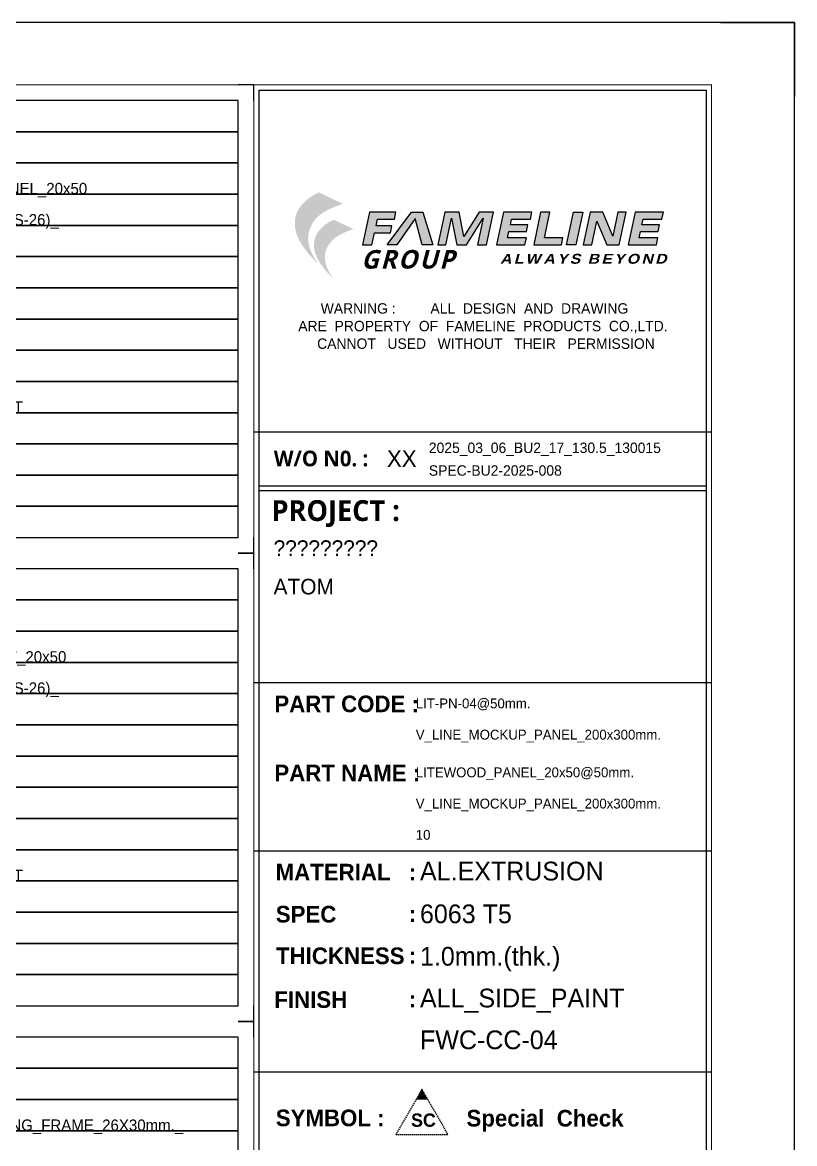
# Model space of a CAD drawing. Header units: millimetres. Extents: x -244126 to 368105, y -173968 to 259060.
# Drawn here: x 160349 to 160721, y 256820 to 257358 of the extents above; entities that cross this region are included whole.
import ezdxf
from ezdxf.enums import TextEntityAlignment as Align

# ---------------------------------------------------------------- set-up
doc = ezdxf.new("R2010")
doc.units = ezdxf.units.MM
doc.header["$MEASUREMENT"] = 0
for name, pattern in [('005_GG_TA_LINE', [13.75, 5, -1.25, 1.25, -1.25, 5]), ('BORDER2', [22.225, 6.35, -3.175, 6.35, -3.175, 0, -3.175]), ('HIDDEN', [9.525, 6.35, -3.175])]:
    doc.linetypes.add(name, pattern=pattern)
for name, color, linetype in [('000 - H A T C H', 8, 'Continuous'), ('000 - L I N E 0.1', 1, 'Continuous'), ('000 - SYMBOL CON', 1, 'Continuous'), ('000 - T E X T', 4, 'Continuous'), ('000 - TITLEBLOCK', 4, 'Continuous'), ('A04_TUBE SERIES', 7, 'Continuous'), ('T E X T', 4, 'Continuous')]:
    doc.layers.add(name, color=color, linetype=linetype)
doc.styles.add('Cetury Gothic', font='GOTHIC.TTF')
doc.styles.add('MtXpl_BrowalliaUPC', font='BrowalliaUPC.ttf')
doc.styles.add('MtXpl_Century_Gothic', font='GOTHICB.TTF')
doc.styles.add('MtXpl_Malgun_Gothic', font='malgunbd.ttf')
doc.styles.add('TA', font='Cordia New.ttf', dxfattribs={"height": 4.5})

# ---------------------------------------------------------------- blocks, each defined once
blk = doc.blocks.new('A$Cfd196da9')
at = {"color": 0, "linetype": 'ByBlock', "const_width": 0.1}
blk.add_lwpolyline([(-143.5, -98), (96.5, -98), (96.5, 99), (-143.5, 99)], close=True, dxfattribs=at)
blk = doc.blocks.new('NEW LOGO FAMELINE')
h = blk.add_hatch(color=3)
h.dxf.hatch_style = 1
h.set_gradient(color1=(51, 51, 51), color2=(132, 132, 132), tint=1, name='INVHEMISPHERICAL')
edge = h.paths.add_edge_path()
edge.add_spline(control_points=[(167, -151.32), (166.23, -150.23), (164.65, -147.99), (161.93, -143.23), (159.34, -137.42), (158.42, -130.56), (159.39, -124.36), (161.91, -118.57), (166.75, -112.32), (175.33, -106.8), (182.66, -104.18), (186.72, -102.73)], knot_values=[0, 0, 0, 0, 3.999368, 8.221458, 16.423435, 22.935826, 28.683381, 35.030362, 41.70231, 52.106571, 65.045306, 65.045306, 65.045306, 65.045306], degree=3, periodic=0)
edge.add_line((186.72, -102.73), (167.49, -93.5))
edge.add_spline(control_points=[(167.49, -93.5), (165.34, -94.54), (160.7, -96.79), (154.84, -101.74), (150.27, -107.65), (147.97, -114.31), (147.79, -121.14), (149.64, -128.81), (153.35, -135.6), (157.92, -141.56), (162.08, -146.68), (165.31, -149.72), (167, -151.32)], knot_values=[0, 0, 0, 0, 7.114643, 15.455222, 22.761373, 29.246418, 36.248595, 42.954952, 52.716962, 59.173886, 65.493194, 72.469008, 72.469008, 72.469008, 72.469008], degree=3, periodic=0)
edge = h.paths.add_edge_path(flags=16)
edge.add_spline(control_points=[(174.43, -106.27), (174.09, -106.16), (172.5, -105.62), (168.59, -105.4), (162.71, -105.75), (156.24, -106.88), (152.58, -109.1), (150.99, -110.06)], knot_values=[0, 0, 0, 0, 1.056476, 5.025479, 11.599149, 18.811417, 24.352285, 24.352285, 24.352285, 24.352285], degree=3, periodic=0)
edge.add_spline(control_points=[(150.99, -110.06), (151.1, -109.8), (151.22, -109.55), (151.83, -108.27), (152.41, -107.3), (153.93, -105.14), (154.9, -103.99), (157.14, -101.65), (158.41, -100.51), (160.44, -98.96), (161.13, -98.47), (162.55, -97.56), (163.29, -97.13), (164.91, -96.25), (165.8, -95.8), (166.96, -95.23), (167.22, -95.1), (167.49, -94.97)], knot_values=[0.636744, 0.636744, 0.636744, 0.636744, 1.528083, 1.528083, 5.150301, 5.150301, 9.845601, 9.845601, 15.15015, 15.15015, 17.802424, 17.802424, 20.454698, 20.454698, 23.491903, 23.491903, 24.373762, 24.373762, 24.373762, 24.373762], degree=3, periodic=0)
edge.add_line((167.49, -94.97), (183.3, -102.55))
edge.add_spline(control_points=[(183.3, -102.55), (182.41, -102.88), (181.53, -103.21), (178.55, -104.36), (176.47, -105.24), (174.43, -106.27)], knot_values=[3.151221, 3.151221, 3.151221, 3.151221, 5.963358, 5.963358, 12.618488, 12.618488, 12.618488, 12.618488], degree=3, periodic=0)
h = blk.add_hatch(color=253)
h.dxf.hatch_style = 1
edge = h.paths.add_edge_path()
edge.add_spline(control_points=[(167.49, -94.97), (167.22, -95.1), (166.96, -95.23), (165.8, -95.8), (164.91, -96.25), (163.29, -97.13), (162.55, -97.56), (161.13, -98.47), (160.44, -98.96), (158.41, -100.51), (157.14, -101.65), (154.9, -103.99), (153.93, -105.14), (152.41, -107.3), (151.83, -108.27), (151.22, -109.55), (151.1, -109.8), (150.99, -110.06)], knot_values=[0.636744, 0.636744, 0.636744, 0.636744, 1.518603, 1.518603, 4.555808, 4.555808, 7.208082, 7.208082, 9.860357, 9.860357, 15.164905, 15.164905, 19.860205, 19.860205, 23.482423, 23.482423, 24.373762, 24.373762, 24.373762, 24.373762], degree=3, periodic=0)
edge.add_spline(control_points=[(150.99, -110.06), (152.58, -109.1), (156.24, -106.88), (162.71, -105.75), (168.59, -105.4), (172.5, -105.62), (174.09, -106.16), (174.43, -106.27)], knot_values=[0, 0, 0, 0, 5.540868, 12.753135, 19.326806, 23.295809, 24.352285, 24.352285, 24.352285, 24.352285], degree=3, periodic=0)
edge.add_spline(control_points=[(174.43, -106.27), (176.47, -105.24), (178.55, -104.36), (181.53, -103.21), (182.41, -102.88), (183.3, -102.55)], knot_values=[3.151221, 3.151221, 3.151221, 3.151221, 9.806351, 9.806351, 12.618488, 12.618488, 12.618488, 12.618488], degree=3, periodic=0)
edge.add_line((183.3, -102.55), (167.49, -94.97))
edge = h.paths.add_edge_path()
edge.add_spline(control_points=[(179.5, -116.76), (179.28, -116.87), (179.07, -116.97), (178.11, -117.44), (177.38, -117.81), (176.05, -118.54), (175.44, -118.89), (174.27, -119.64), (173.7, -120.04), (172.04, -121.31), (170.99, -122.26), (169.15, -124.18), (168.35, -125.13), (167.1, -126.9), (166.62, -127.7), (166.12, -128.75), (166.02, -128.96), (165.93, -129.17)], knot_values=[0.636744, 0.636744, 0.636744, 0.636744, 1.518603, 1.518603, 4.555808, 4.555808, 7.208082, 7.208082, 9.860357, 9.860357, 15.164905, 15.164905, 19.860205, 19.860205, 23.482423, 23.482423, 24.373762, 24.373762, 24.373762, 24.373762], degree=3, periodic=0)
edge.add_spline(control_points=[(165.93, -129.17), (166.29, -128.95), (166.65, -128.74), (167.01, -128.52)], knot_values=[0, 0, 0, 0, 1.522018, 1.522018, 1.522018, 1.522018], degree=3, periodic=0)
edge.add_spline(control_points=[(167.01, -128.52), (167.73, -128.1), (168.46, -127.69), (169.22, -127.34)], knot_values=[1.522018, 1.522018, 1.522018, 1.522018, 4.566053, 4.566053, 4.566053, 4.566053], degree=3, periodic=0)
edge.add_spline(control_points=[(169.22, -127.34), (169.46, -127.23), (170.22, -126.9), (171.01, -126.64), (171.56, -126.48)], knot_values=[4.566053, 4.566053, 4.566053, 4.566053, 5.540868, 7.610089, 7.610089, 7.610089, 7.610089], degree=3, periodic=0)
edge.add_spline(control_points=[(171.56, -126.48), (172.36, -126.26), (173.18, -126.09), (174.01, -125.96)], knot_values=[7.610089, 7.610089, 7.610089, 7.610089, 10.654125, 10.654125, 10.654125, 10.654125], degree=3, periodic=0)
edge.add_spline(control_points=[(174.01, -125.96), (174.59, -125.86), (175.84, -125.7), (177.08, -125.58), (177.76, -125.53)], knot_values=[10.654125, 10.654125, 10.654125, 10.654125, 12.753135, 15.220178, 15.220178, 15.220178, 15.220178], degree=3, periodic=0)
edge.add_spline(control_points=[(177.76, -125.53), (178.88, -125.45), (180.13, -125.41), (181.39, -125.43), (181.51, -125.44)], knot_values=[15.220178, 15.220178, 15.220178, 15.220178, 19.326806, 19.786231, 19.786231, 19.786231, 19.786231], degree=3, periodic=0)
edge.add_spline(control_points=[(181.51, -125.44), (182.14, -125.45), (182.77, -125.49), (183.39, -125.59)], knot_values=[19.786231, 19.786231, 19.786231, 19.786231, 22.069258, 22.069258, 22.069258, 22.069258], degree=3, periodic=0)
edge.add_spline(control_points=[(183.39, -125.59), (183.72, -125.64), (184.13, -125.72), (184.53, -125.84), (184.61, -125.86)], knot_values=[22.069258, 22.069258, 22.069258, 22.069258, 23.295809, 23.591276, 23.591276, 23.591276, 23.591276], degree=3, periodic=0)
edge.add_spline(control_points=[(184.61, -125.86), (184.81, -125.92), (185.01, -125.99), (185.21, -126.05)], knot_values=[23.591276, 23.591276, 23.591276, 23.591276, 24.352285, 24.352285, 24.352285, 24.352285], degree=3, periodic=0)
edge.add_spline(control_points=[(185.21, -126.05), (186.88, -125.21), (188.6, -124.49), (191.05, -123.54), (191.77, -123.26), (192.5, -123)], knot_values=[3.151221, 3.151221, 3.151221, 3.151221, 9.806351, 9.806351, 12.618488, 12.618488, 12.618488, 12.618488], degree=3, periodic=0)
edge.add_line((192.5, -123), (179.5, -116.76))
h = blk.add_hatch(color=3)
h.dxf.hatch_style = 1
h.set_gradient(color1=(51, 51, 51), color2=(132, 132, 132), tint=1, name='INVHEMISPHERICAL')
edge = h.paths.add_edge_path()
edge.add_spline(control_points=[(179.1, -163.1), (178.46, -162.21), (177.16, -160.37), (174.93, -156.45), (172.8, -151.67), (172.04, -146.03), (172.84, -140.93), (174.91, -136.17), (178.89, -131.03), (185.94, -126.49), (191.97, -124.33), (195.32, -123.14)], knot_values=[0, 0, 0, 0, 3.28902, 6.761203, 13.506384, 18.862075, 23.588778, 28.808439, 34.295348, 42.851654, 53.492273, 53.492273, 53.492273, 53.492273], degree=3, periodic=0)
edge.add_line((195.32, -123.14), (179.5, -115.56))
edge.add_spline(control_points=[(179.5, -115.56), (177.74, -116.41), (173.91, -118.26), (169.09, -122.33), (165.34, -127.19), (163.45, -132.67), (163.3, -138.28), (164.82, -144.6), (167.87, -150.18), (171.63, -155.08), (175.05, -159.29), (177.71, -161.79), (179.1, -163.1)], knot_values=[0, 0, 0, 0, 5.850974, 12.71014, 18.718608, 24.051811, 29.810295, 35.325501, 43.35363, 48.663707, 53.86061, 59.597414, 59.597414, 59.597414, 59.597414], degree=3, periodic=0)
edge = h.paths.add_edge_path(flags=16)
edge.add_spline(control_points=[(171.56, -126.48), (171.01, -126.64), (170.22, -126.9), (169.46, -127.23), (169.22, -127.34)], knot_values=[4.566053, 4.566053, 4.566053, 4.566053, 6.635274, 7.610089, 7.610089, 7.610089, 7.610089], degree=3, periodic=0)
edge.add_spline(control_points=[(169.22, -127.34), (168.46, -127.69), (167.73, -128.1), (167.01, -128.52)], knot_values=[1.522018, 1.522018, 1.522018, 1.522018, 4.566053, 4.566053, 4.566053, 4.566053], degree=3, periodic=0)
edge.add_spline(control_points=[(167.01, -128.52), (166.65, -128.74), (166.29, -128.95), (165.93, -129.17)], knot_values=[0, 0, 0, 0, 1.522018, 1.522018, 1.522018, 1.522018], degree=3, periodic=0)
edge.add_spline(control_points=[(165.93, -129.17), (166.02, -128.96), (166.12, -128.75), (166.62, -127.7), (167.1, -126.9), (168.35, -125.13), (169.15, -124.18), (170.99, -122.26), (172.04, -121.31), (173.7, -120.04), (174.27, -119.64), (175.44, -118.89), (176.05, -118.54), (177.38, -117.81), (178.11, -117.44), (179.07, -116.97), (179.28, -116.87), (179.5, -116.76)], knot_values=[0.636744, 0.636744, 0.636744, 0.636744, 1.528083, 1.528083, 5.150301, 5.150301, 9.845601, 9.845601, 15.15015, 15.15015, 17.802424, 17.802424, 20.454698, 20.454698, 23.491903, 23.491903, 24.373762, 24.373762, 24.373762, 24.373762], degree=3, periodic=0)
edge.add_line((179.5, -116.76), (192.5, -123))
edge.add_spline(control_points=[(192.5, -123), (191.77, -123.26), (191.05, -123.54), (188.6, -124.49), (186.88, -125.21), (185.21, -126.05)], knot_values=[3.151221, 3.151221, 3.151221, 3.151221, 5.963358, 5.963358, 12.618488, 12.618488, 12.618488, 12.618488], degree=3, periodic=0)
edge.add_spline(control_points=[(185.21, -126.05), (185.01, -125.99), (184.81, -125.92), (184.61, -125.86)], knot_values=[23.591276, 23.591276, 23.591276, 23.591276, 24.352285, 24.352285, 24.352285, 24.352285], degree=3, periodic=0)
edge.add_spline(control_points=[(184.61, -125.86), (184.53, -125.84), (184.13, -125.72), (183.72, -125.64), (183.39, -125.59)], knot_values=[22.069258, 22.069258, 22.069258, 22.069258, 22.364725, 23.591276, 23.591276, 23.591276, 23.591276], degree=3, periodic=0)
edge.add_spline(control_points=[(183.39, -125.59), (182.77, -125.49), (182.14, -125.45), (181.51, -125.44)], knot_values=[19.786231, 19.786231, 19.786231, 19.786231, 22.069258, 22.069258, 22.069258, 22.069258], degree=3, periodic=0)
edge.add_spline(control_points=[(181.51, -125.44), (181.39, -125.43), (180.13, -125.41), (178.88, -125.45), (177.76, -125.53)], knot_values=[15.220178, 15.220178, 15.220178, 15.220178, 15.679604, 19.786231, 19.786231, 19.786231, 19.786231], degree=3, periodic=0)
edge.add_spline(control_points=[(177.76, -125.53), (177.08, -125.58), (175.84, -125.7), (174.59, -125.86), (174.01, -125.96)], knot_values=[10.654125, 10.654125, 10.654125, 10.654125, 13.121167, 15.220178, 15.220178, 15.220178, 15.220178], degree=3, periodic=0)
edge.add_spline(control_points=[(174.01, -125.96), (173.18, -126.09), (172.36, -126.26), (171.56, -126.48)], knot_values=[7.610089, 7.610089, 7.610089, 7.610089, 10.654125, 10.654125, 10.654125, 10.654125], degree=3, periodic=0)
blk = doc.blocks.new('*U1676')
h = blk.add_hatch(color=3)
h.dxf.hatch_style = 1
h.paths.add_polyline_path([(1277.21, 943.13), (1281.82, 943.13), (1283.06, 948.98), (1290.66, 948.98), (1291.35, 952.24), (1283.76, 952.24), (1284.46, 955.54), (1292.63, 955.54), (1293.34, 958.88), (1280.56, 958.88)])
h.paths.add_polyline_path([(1289.1, 943.13), (1293.75, 943.13), (1302.64, 955.86), (1305.95, 943.13), (1311.09, 943.13), (1306.25, 958.88), (1300.87, 958.88)])
h.paths.add_polyline_path([(1320.05, 956.01), (1322.65, 943.13), (1327.33, 943.13), (1335.35, 955.97), (1332.62, 943.13), (1336.83, 943.13), (1340.18, 958.88), (1333.36, 958.88), (1326.01, 947.12), (1323.77, 958.88), (1316.78, 958.88), (1313.43, 943.13), (1317.31, 943.13)])
h.paths.add_polyline_path([(1341.69, 943.13), (1355.32, 943.13), (1356.03, 946.46), (1347.02, 946.46), (1347.68, 949.57), (1356.16, 949.57), (1356.82, 952.67), (1348.34, 952.67), (1348.96, 955.54), (1357.96, 955.54), (1358.67, 958.88), (1345.04, 958.88)])
h.paths.add_polyline_path([(1359.56, 943.13), (1372.94, 943.13), (1373.65, 946.46), (1364.75, 946.46), (1367.39, 958.88), (1362.91, 958.88)])
h.paths.add_polyline_path([(1375.32, 943.13), (1379.79, 943.13), (1383.14, 958.88), (1378.67, 958.88)])
h.paths.add_polyline_path([(1383.43, 943.13), (1387.51, 943.13), (1389.93, 954.49), (1394.71, 943.13), (1400.73, 943.13), (1404.08, 958.88), (1400.07, 958.88), (1397.62, 947.35), (1392.76, 958.88), (1386.78, 958.88)])
h.paths.add_polyline_path([(1404.94, 943.13), (1418.57, 943.13), (1419.28, 946.46), (1410.27, 946.46), (1410.93, 949.57), (1419.41, 949.57), (1420.07, 952.67), (1411.59, 952.67), (1412.2, 955.54), (1421.21, 955.54), (1421.92, 958.88), (1408.29, 958.88)])
h = blk.add_hatch(color=150)
h.dxf.hatch_style = 1
h.paths.add_polyline_path([(1305.85, 537.41), (1302.96, 532.41), (1308.73, 532.41)])
at = {"color": 3, "linetype": 'Continuous'}
for p, q in [((1225, 853.24), (1445, 853.24)), ((1225, 732.86), (1445, 732.86)), ((1445, 651.81), (1225, 651.81)), ((1445, 651.81), (1225, 651.81)), ((1445, 545.58), (1225, 545.58))]:
    blk.add_line(p, q, dxfattribs=at)
at = {"color": 3}
for points in [[(1293.34, 958.88), (1280.56, 958.88), (1277.21, 943.13), (1281.82, 943.13), (1283.06, 948.98), (1290.66, 948.98), (1291.35, 952.24), (1283.76, 952.24), (1284.46, 955.54), (1292.63, 955.54), (1293.34, 958.88)], [(1289.1, 943.13), (1300.87, 958.88), (1306.25, 958.88), (1311.09, 943.13), (1305.95, 943.13), (1302.64, 955.86), (1293.75, 943.13), (1289.1, 943.13)], [(1313.43, 943.13), (1317.31, 943.13), (1320.05, 956.01), (1322.65, 943.13), (1327.33, 943.13), (1335.35, 955.97), (1332.62, 943.13), (1336.83, 943.13), (1340.18, 958.88), (1333.36, 958.88), (1326.01, 947.12), (1323.77, 958.88), (1316.78, 958.88), (1313.43, 943.13)], [(1367.39, 958.88), (1362.91, 958.88), (1359.56, 943.13), (1372.94, 943.13), (1373.65, 946.46), (1364.75, 946.46), (1367.39, 958.88)], [(1378.67, 958.88), (1383.14, 958.88), (1379.79, 943.13), (1375.32, 943.13), (1378.67, 958.88)], [(1383.43, 943.13), (1387.51, 943.13), (1389.93, 954.49), (1394.71, 943.13), (1400.73, 943.13), (1404.08, 958.88), (1400.07, 958.88), (1397.62, 947.35), (1392.76, 958.88), (1386.78, 958.88), (1383.43, 943.13)]]:
    blk.add_lwpolyline(points, dxfattribs=at)
for points in [[(1348.96, 955.54), (1357.96, 955.54), (1358.67, 958.88), (1345.04, 958.88), (1341.69, 943.13), (1355.32, 943.13), (1356.03, 946.46), (1347.02, 946.46), (1347.68, 949.57), (1356.16, 949.57), (1356.82, 952.67), (1348.34, 952.67)], [(1412.2, 955.54), (1421.21, 955.54), (1421.92, 958.88), (1408.29, 958.88), (1404.94, 943.13), (1418.57, 943.13), (1419.28, 946.46), (1410.27, 946.46), (1410.93, 949.57), (1419.41, 949.57), (1420.07, 952.67), (1411.59, 952.67)]]:
    blk.add_lwpolyline(points, close=True, dxfattribs=at)
at = {"color": 3, "linetype": 'Continuous'}
blk.add_lwpolyline([(1442.5, 827.4), (1442.5, 824.9), (1227.5, 824.9), (1227.5, 827.4)], close=True, dxfattribs=at)
at = {"color": 150, "linetype": 'HIDDEN', "ltscale": 0.1}
blk.add_lwpolyline([(1293.35, 515.76), (1318.35, 515.76), (1305.85, 537.41), (1293.35, 515.76)], dxfattribs=at)
for p in [(1353.25, 843.98), (1353.25, 834.72)]:
    blk.add_point(p)
at = {"layer": '000 - L I N E 0.1', "color": 21, "linetype": 'Continuous'}
blk.add_lwpolyline([(1449.4, 1050), (1485, 1050), (1485, 1014.4)], dxfattribs=at)
at = {"layer": '000 - T E X T', "color": 3, "const_width": 0.5}
blk.add_lwpolyline([(1445, 35), (1225, 35), (1225, 1020), (1445, 1020)], close=True, dxfattribs=at)
at = {"layer": '000 - T E X T', "color": 3}
blk.add_lwpolyline([(1442.5, 37.5), (1227.5, 37.5), (1227.5, 1017.5), (1442.5, 1017.5)], close=True, dxfattribs=at)
at = {"layer": '000 - TITLEBLOCK', "color": 250}
blk.add_lwpolyline([(0, 0), (1485, 0), (1485, 1050), (0, 1050)], close=True, dxfattribs=at)
at = {"color": 3, "xscale": 0.594778572591873, "yscale": 0.594778572591873, "zscale": 0.594778572591873}
blk.add_blockref('NEW LOGO FAMELINE', (1156.72, 1023.94), dxfattribs=at)
at = {"layer": '000 - T E X T', "color": 3, "xscale": 5, "yscale": 5, "zscale": 5}
blk.add_blockref('A$Cfd196da9', (742.5, 525), dxfattribs=at)
at = {"color": 2, "attachment_point": 1, "style": 'Cetury Gothic'}
for s, width, insert, char_height in [('{\\f@Meiryo UI|b1|i1|c0|p34;\\T1.1;GROUP}', 56.298, (1276.62, 940.64), 8.9217), ('{\\fArial Black|b0|i1|c0|p34;\\T1.2;ALWAYS BEYOND}', 91.2674, (1343.4, 938.81), 4.7582)]:
    blk.add_mtext_dynamic_manual_height_columns(s, width=width, gutter_width=14.87, heights=[0], dxfattribs=dict(at, insert=insert, char_height=char_height))
at = {"color": 4, "style": 'TA'}
blk.add_attdef('PAPER_SIZE', text='', height=6.25, dxfattribs=at).set_placement((1421.5, 24.94), align=Align.MIDDLE_RIGHT)
blk.add_attdef('SCALE_SIZE', text='', height=6.25, dxfattribs=at).set_placement((1433.78, 25.07), align=Align.MIDDLE_LEFT)
at = {"layer": '000 - T E X T', "color": 250, "style": 'TA'}
for tag, height, p in [('SUPERLINK', 5, (43.16, 1039.41)), ('NAMEFILE', 5, (43.16, 1029.41)), ('SC', 100, (8.41, 938.03))]:
    blk.add_attdef(tag, text='', height=height, dxfattribs=at).set_placement(p, align=Align.MIDDLE_LEFT)
at = {"layer": '000 - T E X T', "color": 4, "style": 'TA'}
for tag, height, p in [('NAME_JOB_1', 5, (1309.16, 845.63)), ('NAME_JOB_2', 5, (1309.16, 834.72)), ('NAME_PROJECT_1', 7.5, (1234.52, 797.42)), ('NAME_PROJECT_2', 7.5, (1234.52, 778.92)), ('NAME_PROJECT_3', 7.5, (1234.52, 760.42)), ('CODE_VALUE_1', 4.75, (1302.87, 722.8)), ('CODE_VALUE_2', 4.75, (1302.87, 707.8)), ('PART_NAME_VALUE_1', 4.75, (1302.87, 689.69)), ('PART_NAME_VALUE_2', 4.75, (1302.87, 674.69)), ('PART_NAME_VALUE_3', 4.75, (1302.87, 659.69)), ('MATTERIAL_VALUE_1', 9, (1304.89, 642.26)), ('SPEC_VALUE', 9, (1304.89, 621.71)), ('THICKNESS_VALUE', 9, (1304.89, 601.32)), ('COATING_VALUE_1', 9, (1304.89, 581.25)), ('COATING_VALUE_2', 9, (1304.89, 561.18)), ('NAME_TITLE_1', 6, (1236.27, 194.04)), ('NAME_TITLE_2', 6, (1236.27, 177.39)), ('NAME_TITLE_3', 6, (1236.27, 160.74)), ('DRAWING_NO1', 6, (1236.53, 82.29)), ('DRAWING_NO2', 6, (1236.53, 62.29))]:
    blk.add_attdef(tag, text='', height=height, dxfattribs=at).set_placement(p, align=Align.MIDDLE_LEFT)
for tag, p in [('NAME_DAFT', (1383.53, 340.54)), ('NAME_CHECKED', (1383.53, 306.49)), ('NAME_DESIGNER', (1383.53, 273.03)), ('NAME_DESIGN_MGR', (1383.53, 237.79))]:
    blk.add_attdef(tag, text='', height=9, dxfattribs=at).set_placement(p, align=Align.MIDDLE_CENTER)
for tag, p, height in [('REV', (1383.82, 125.62), 9.38), ('NAME_REMARK', (138.21, 43.26), 10)]:
    blk.add_attdef(tag, p, '', height=height, dxfattribs=at)
at = {"layer": '000 - T E X T', "color": 4, "style": 'Cetury Gothic'}
for tag, p in [('SHEET_NO.', (1403.95, 84.99)), ('TOTAL_SHEET_NO.', (1402.41, 44.1))]:
    blk.add_attdef(tag, text='', height=9, dxfattribs=at).set_placement(p, align=Align.CENTER)
at = {"layer": 'T E X T', "color": 4, "linetype": '005_GG_TA_LINE'}
for s, height, style, p in [(' WARNING :         ALL  DESIGN  AND  DRAWING', 5, 'Cetury Gothic', (1255.31, 910.08)), ('ARE  PROPERTY  OF  FAMELINE  PRODUCTS  CO.,LTD.', 5, 'Cetury Gothic', (1246.38, 901.62)), (' CANNOT   USED   WITHOUT   THEIR   PERMISSION', 5, 'Cetury Gothic', (1253.59, 893.16)), ('W/O N0. :', 7.5, 'MtXpl_Malgun_Gothic', (1234.63, 836.73)), ('XX', 8, 'Cetury Gothic', (1289.01, 836.42)), ('PROJECT :', 10, 'MtXpl_Malgun_Gothic', (1233.54, 810.46)), ('PART CODE :', 8, 'MtXpl_Century_Gothic', (1234.88, 718.59)), ('PART NAME :', 8, 'MtXpl_Century_Gothic', (1234.88, 685.37)), ('MATERIAL', 8, 'MtXpl_Century_Gothic', (1235.49, 637.74)), (':', 8, 'MtXpl_Century_Gothic', (1299.55, 637.74)), ('SPEC', 8, 'MtXpl_Century_Gothic', (1235.57, 617.54)), (':', 8, 'MtXpl_Century_Gothic', (1299.55, 617.74)), ('THICKNESS', 8, 'MtXpl_Century_Gothic', (1235.67, 597.54)), (':', 8, 'MtXpl_Century_Gothic', (1299.55, 597.74)), ('FINISH', 8, 'MtXpl_Century_Gothic', (1234.86, 576.53)), (':', 8, 'MtXpl_Century_Gothic', (1299.55, 576.73)), ('Special  Check', 8, 'MtXpl_Century_Gothic', (1327.25, 519.52)), ('SYMBOL :', 8, 'MtXpl_Century_Gothic', (1235.57, 519.67))]:
    blk.add_text(s, height=height, dxfattribs=dict(at, style=style)).set_placement(p)
at = {"layer": 'T E X T', "color": 150, "insert": (1300.61, 525.78), "char_height": 6.4, "attachment_point": 1, "style": 'Cetury Gothic'}
blk.add_mtext('{\\fCentury Gothic|b1|i0|c0|p34;SC}', dxfattribs=at)
blk = doc.blocks.new('A$C829836ee')
for p in [(0, 3), (0, -3)]:
    blk.add_point(p)
blk = doc.blocks.new('*U5053')
at = {"layer": '000 - H A T C H'}
h = blk.add_hatch(color=250, dxfattribs=at)
h.dxf.hatch_style = 1
edge = h.paths.add_edge_path()
edge.add_arc((15, -3.8), 2, 90, 270, ccw=False)
edge.add_line((15, -1.8), (15, -1.8))
edge.add_arc((15, -3.8), 2, -90, 90, ccw=False)
edge.add_line((15, -5.8), (15, -5.8))
at = {"layer": '000 - SYMBOL CON', "color": 2}
blk.add_lwpolyline([(15, -5.8, -1), (15, -1.8), (15, -1.8, -1), (15, -5.8)], format="xyb", close=True, dxfattribs=at)
at = {"layer": 'A04_TUBE SERIES', "color": 3}
blk.add_point((12.41, -3.8), dxfattribs=at)
at = {"layer": 'Defpoints', "color": 250}
for points in [[(0, 2.5), (-2.5, 2.5), (-2.5, 0)], [(79.17, 0), (79.17, 2.5), (76.67, 2.5)], [(-2.5, -70), (-2.5, -72.5), (0, -72.5)], [(76.67, -72.5), (79.17, -72.5), (79.17, -70)]]:
    blk.add_lwpolyline(points, dxfattribs=at)
for points in [[(0, -5), (20, -5), (20, 0), (0, 0)], [(20, 0), (22.5, 0), (22.5, -5), (20, -5)], [(22.5, -5), (76.67, -5), (76.67, 0), (22.5, 0)], [(20, -5), (22.5, -5), (22.5, -10), (20, -10)], [(22.5, -10), (76.67, -10), (76.67, -5), (22.5, -5)], [(0, -15), (20, -15), (20, -10), (0, -10)], [(20, -10), (22.5, -10), (22.5, -15), (20, -15)], [(22.5, -15), (76.67, -15), (76.67, -10), (22.5, -10)], [(22.5, -20), (76.67, -20), (76.67, -15), (22.5, -15)], [(22.5, -25), (76.67, -25), (76.67, -20), (22.5, -20)], [(0, -30), (20, -30), (20, -25), (0, -25)], [(20, -25), (22.5, -25), (22.5, -30), (20, -30)], [(22.5, -30), (76.67, -30), (76.67, -25), (22.5, -25)], [(0, -35), (20, -35), (20, -30), (0, -30)], [(20, -30), (22.5, -30), (22.5, -35), (20, -35)], [(22.5, -35), (76.67, -35), (76.67, -30), (22.5, -30)], [(0, -40), (20, -40), (20, -35), (0, -35)], [(20, -35), (22.5, -35), (22.5, -40), (20, -40)], [(22.5, -40), (76.67, -40), (76.67, -35), (22.5, -35)], [(0, -45), (20, -45), (20, -40), (0, -40)], [(20, -40), (22.5, -40), (22.5, -45), (20, -45)], [(22.5, -45), (76.67, -45), (76.67, -40), (22.5, -40)], [(0, -50), (20, -50), (20, -45), (0, -45)], [(20, -45), (22.5, -45), (22.5, -50), (20, -50)], [(22.5, -50), (76.67, -50), (76.67, -45), (22.5, -45)], [(22.5, -55), (76.67, -55), (76.67, -50), (22.5, -50)], [(0, -60), (20, -60), (20, -55), (0, -55)], [(20, -55), (22.5, -55), (22.5, -60), (20, -60)], [(22.5, -60), (76.67, -60), (76.67, -55), (22.5, -55)], [(0, -65), (20, -65), (20, -60), (0, -60)], [(20, -60), (22.5, -60), (22.5, -65), (20, -65)], [(22.5, -65), (76.67, -65), (76.67, -60), (22.5, -60)], [(0, -70), (20, -70), (20, -65), (0, -65)], [(20, -65), (22.5, -65), (22.5, -70), (20, -70)], [(22.5, -70), (76.67, -70), (76.67, -65), (22.5, -65)]]:
    blk.add_lwpolyline(points, close=True, dxfattribs=at)
at = {"xscale": 0.7454636594928784, "yscale": 0.7454636594928784, "zscale": 0.7454636594928784}
blk.add_blockref('A$C829836ee', (14.71, -3.8), dxfattribs=at)
at = {"layer": '000 - T E X T', "linetype": 'BORDER2', "style": 'TA'}
for s, p in [('CODE', (0, -5)), ('PART NAME', (0, -15)), (':', (20, -15)), ('MATTERIAL', (0, -30)), (':', (20, -30)), ('SPEC', (0, -35)), (':', (20, -35)), ('BLANK SIZE', (0, -40)), (':', (20, -40)), ('THICKNESS', (0, -45)), (':', (20, -45)), ('COATING', (0, -50)), (':', (20, -50)), ('LENGTH', (0, -60)), (':', (20, -60)), (':', (20, -65)), ('TOTAL', (0, -70)), (':', (20, -70))]:
    blk.add_text(s, height=1.8, dxfattribs=at).set_placement(p)
at = {"layer": '000 - T E X T', "style": 'TA', "flags": 1}
blk.add_attdef('BLK_NAME', (1.99, 0.93), '', height=1.8, dxfattribs=at)
at = {"layer": '000 - T E X T', "style": 'MtXpl_BrowalliaUPC'}
blk.add_attdef('NO.CODE', text='', height=1.49, dxfattribs=at).set_placement((14.98, -3.76), align=Align.MIDDLE_CENTER)
at = {"layer": '000 - T E X T', "style": 'TA'}
for tag, p in [('CODE_VALUE_1', (22.5, -5)), ('CODE_VALUE_2', (22.5, -10)), ('PART_NAME_VALUE_1', (22.5, -15)), ('PART_NAME_VALUE_2', (22.5, -20)), ('PART_NAME_VALUE_3', (22.5, -25)), ('MATTERIAL_VALUE_1', (22.5, -30)), ('SPEC_VALUE', (22.5, -35)), ('BLANK_SIZE_VALUE', (22.5, -40)), ('THICKNESS_VALUE', (22.5, -45)), ('COATING_VALUE_1', (22.5, -50)), ('COATING_VALUE_2', (22.5, -55)), ('LENGTH_VALUE_1', (22.5, -60)), ('LENGTH_VALUE_2', (22.5, -65)), ('TOTAL_VALUE', (22.5, -70))]:
    blk.add_attdef(tag, p, '', height=1.8, dxfattribs=at)
blk = doc.blocks.new('*U5054')
at = {"layer": '000 - H A T C H'}
h = blk.add_hatch(color=250, dxfattribs=at)
h.dxf.hatch_style = 1
edge = h.paths.add_edge_path()
edge.add_arc((15, -3.8), 2, 90, 270, ccw=False)
edge.add_line((15, -1.8), (15, -1.8))
edge.add_arc((15, -3.8), 2, -90, 90, ccw=False)
edge.add_line((15, -5.8), (15, -5.8))
at = {"layer": '000 - SYMBOL CON', "color": 2}
blk.add_lwpolyline([(15, -5.8, -1), (15, -1.8), (15, -1.8, -1), (15, -5.8)], format="xyb", close=True, dxfattribs=at)
at = {"layer": 'A04_TUBE SERIES', "color": 3}
blk.add_point((12.41, -3.8), dxfattribs=at)
at = {"layer": 'Defpoints', "color": 250}
for points in [[(0, 2.5), (-2.5, 2.5), (-2.5, 0)], [(79.17, 0), (79.17, 2.5), (76.67, 2.5)], [(-2.5, -70), (-2.5, -72.5), (0, -72.5)], [(76.67, -72.5), (79.17, -72.5), (79.17, -70)]]:
    blk.add_lwpolyline(points, dxfattribs=at)
for points in [[(0, -5), (20, -5), (20, 0), (0, 0)], [(20, 0), (22.5, 0), (22.5, -5), (20, -5)], [(22.5, -5), (76.67, -5), (76.67, 0), (22.5, 0)], [(20, -5), (22.5, -5), (22.5, -10), (20, -10)], [(22.5, -10), (76.67, -10), (76.67, -5), (22.5, -5)], [(0, -15), (20, -15), (20, -10), (0, -10)], [(20, -10), (22.5, -10), (22.5, -15), (20, -15)], [(22.5, -15), (76.67, -15), (76.67, -10), (22.5, -10)], [(22.5, -20), (76.67, -20), (76.67, -15), (22.5, -15)], [(22.5, -25), (76.67, -25), (76.67, -20), (22.5, -20)], [(0, -30), (20, -30), (20, -25), (0, -25)], [(20, -25), (22.5, -25), (22.5, -30), (20, -30)], [(22.5, -30), (76.67, -30), (76.67, -25), (22.5, -25)], [(0, -35), (20, -35), (20, -30), (0, -30)], [(20, -30), (22.5, -30), (22.5, -35), (20, -35)], [(22.5, -35), (76.67, -35), (76.67, -30), (22.5, -30)], [(0, -40), (20, -40), (20, -35), (0, -35)], [(20, -35), (22.5, -35), (22.5, -40), (20, -40)], [(22.5, -40), (76.67, -40), (76.67, -35), (22.5, -35)], [(0, -45), (20, -45), (20, -40), (0, -40)], [(20, -40), (22.5, -40), (22.5, -45), (20, -45)], [(22.5, -45), (76.67, -45), (76.67, -40), (22.5, -40)], [(0, -50), (20, -50), (20, -45), (0, -45)], [(20, -45), (22.5, -45), (22.5, -50), (20, -50)], [(22.5, -50), (76.67, -50), (76.67, -45), (22.5, -45)], [(22.5, -55), (76.67, -55), (76.67, -50), (22.5, -50)], [(0, -60), (20, -60), (20, -55), (0, -55)], [(20, -55), (22.5, -55), (22.5, -60), (20, -60)], [(22.5, -60), (76.67, -60), (76.67, -55), (22.5, -55)], [(0, -65), (20, -65), (20, -60), (0, -60)], [(20, -60), (22.5, -60), (22.5, -65), (20, -65)], [(22.5, -65), (76.67, -65), (76.67, -60), (22.5, -60)], [(0, -70), (20, -70), (20, -65), (0, -65)], [(20, -65), (22.5, -65), (22.5, -70), (20, -70)], [(22.5, -70), (76.67, -70), (76.67, -65), (22.5, -65)]]:
    blk.add_lwpolyline(points, close=True, dxfattribs=at)
at = {"xscale": 0.7454636594928784, "yscale": 0.7454636594928784, "zscale": 0.7454636594928784}
blk.add_blockref('A$C829836ee', (14.71, -3.8), dxfattribs=at)
at = {"layer": '000 - T E X T', "linetype": 'BORDER2', "style": 'TA'}
for s, p in [('CODE', (0, -5)), ('PART NAME', (0, -15)), (':', (20, -15)), ('MATTERIAL', (0, -30)), (':', (20, -30)), ('SPEC', (0, -35)), (':', (20, -35)), ('BLANK SIZE', (0, -40)), (':', (20, -40)), ('THICKNESS', (0, -45)), (':', (20, -45)), ('COATING', (0, -50)), (':', (20, -50)), ('LENGTH', (0, -60)), (':', (20, -60)), (':', (20, -65)), ('TOTAL', (0, -70)), (':', (20, -70))]:
    blk.add_text(s, height=1.8, dxfattribs=at).set_placement(p)
at = {"layer": '000 - T E X T', "style": 'TA', "flags": 1}
blk.add_attdef('BLK_NAME', (1.99, 0.93), '', height=1.8, dxfattribs=at)
at = {"layer": '000 - T E X T', "style": 'MtXpl_BrowalliaUPC'}
blk.add_attdef('NO.CODE', text='', height=1.49, dxfattribs=at).set_placement((14.98, -3.76), align=Align.MIDDLE_CENTER)
at = {"layer": '000 - T E X T', "style": 'TA'}
for tag, p in [('CODE_VALUE_1', (22.5, -5)), ('CODE_VALUE_2', (22.5, -10)), ('PART_NAME_VALUE_1', (22.5, -15)), ('PART_NAME_VALUE_2', (22.5, -20)), ('PART_NAME_VALUE_3', (22.5, -25)), ('MATTERIAL_VALUE_1', (22.5, -30)), ('SPEC_VALUE', (22.5, -35)), ('BLANK_SIZE_VALUE', (22.5, -40)), ('THICKNESS_VALUE', (22.5, -45)), ('COATING_VALUE_1', (22.5, -50)), ('COATING_VALUE_2', (22.5, -55)), ('LENGTH_VALUE_1', (22.5, -60)), ('LENGTH_VALUE_2', (22.5, -65)), ('TOTAL_VALUE', (22.5, -70))]:
    blk.add_attdef(tag, p, '', height=1.8, dxfattribs=at)
blk = doc.blocks.new('*U5063')
at = {"layer": '000 - H A T C H'}
h = blk.add_hatch(color=250, dxfattribs=at)
h.dxf.hatch_style = 1
edge = h.paths.add_edge_path()
edge.add_arc((15, -3.8), 2, 90, 270, ccw=False)
edge.add_line((15, -1.8), (15, -1.8))
edge.add_arc((15, -3.8), 2, -90, 90, ccw=False)
edge.add_line((15, -5.8), (15, -5.8))
at = {"layer": '000 - SYMBOL CON', "color": 2}
blk.add_lwpolyline([(15, -5.8, -1), (15, -1.8), (15, -1.8, -1), (15, -5.8)], format="xyb", close=True, dxfattribs=at)
at = {"layer": 'A04_TUBE SERIES', "color": 3}
blk.add_point((12.41, -3.8), dxfattribs=at)
at = {"layer": 'Defpoints', "color": 250}
for points in [[(0, 2.5), (-2.5, 2.5), (-2.5, 0)], [(79.17, 0), (79.17, 2.5), (76.67, 2.5)], [(-2.5, -70), (-2.5, -72.5), (0, -72.5)], [(76.67, -72.5), (79.17, -72.5), (79.17, -70)]]:
    blk.add_lwpolyline(points, dxfattribs=at)
for points in [[(0, -5), (20, -5), (20, 0), (0, 0)], [(20, 0), (22.5, 0), (22.5, -5), (20, -5)], [(22.5, -5), (76.67, -5), (76.67, 0), (22.5, 0)], [(20, -5), (22.5, -5), (22.5, -10), (20, -10)], [(22.5, -10), (76.67, -10), (76.67, -5), (22.5, -5)], [(0, -15), (20, -15), (20, -10), (0, -10)], [(20, -10), (22.5, -10), (22.5, -15), (20, -15)], [(22.5, -15), (76.67, -15), (76.67, -10), (22.5, -10)], [(22.5, -20), (76.67, -20), (76.67, -15), (22.5, -15)], [(22.5, -25), (76.67, -25), (76.67, -20), (22.5, -20)], [(0, -30), (20, -30), (20, -25), (0, -25)], [(20, -25), (22.5, -25), (22.5, -30), (20, -30)], [(22.5, -30), (76.67, -30), (76.67, -25), (22.5, -25)], [(0, -35), (20, -35), (20, -30), (0, -30)], [(20, -30), (22.5, -30), (22.5, -35), (20, -35)], [(22.5, -35), (76.67, -35), (76.67, -30), (22.5, -30)], [(0, -40), (20, -40), (20, -35), (0, -35)], [(20, -35), (22.5, -35), (22.5, -40), (20, -40)], [(22.5, -40), (76.67, -40), (76.67, -35), (22.5, -35)], [(0, -45), (20, -45), (20, -40), (0, -40)], [(20, -40), (22.5, -40), (22.5, -45), (20, -45)], [(22.5, -45), (76.67, -45), (76.67, -40), (22.5, -40)], [(0, -50), (20, -50), (20, -45), (0, -45)], [(20, -45), (22.5, -45), (22.5, -50), (20, -50)], [(22.5, -50), (76.67, -50), (76.67, -45), (22.5, -45)], [(22.5, -55), (76.67, -55), (76.67, -50), (22.5, -50)], [(0, -60), (20, -60), (20, -55), (0, -55)], [(20, -55), (22.5, -55), (22.5, -60), (20, -60)], [(22.5, -60), (76.67, -60), (76.67, -55), (22.5, -55)], [(0, -65), (20, -65), (20, -60), (0, -60)], [(20, -60), (22.5, -60), (22.5, -65), (20, -65)], [(22.5, -65), (76.67, -65), (76.67, -60), (22.5, -60)], [(0, -70), (20, -70), (20, -65), (0, -65)], [(20, -65), (22.5, -65), (22.5, -70), (20, -70)], [(22.5, -70), (76.67, -70), (76.67, -65), (22.5, -65)]]:
    blk.add_lwpolyline(points, close=True, dxfattribs=at)
at = {"xscale": 0.7454636594928784, "yscale": 0.7454636594928784, "zscale": 0.7454636594928784}
blk.add_blockref('A$C829836ee', (14.71, -3.8), dxfattribs=at)
at = {"layer": '000 - T E X T', "linetype": 'BORDER2', "style": 'TA'}
for s, p in [('CODE', (0, -5)), ('PART NAME', (0, -15)), (':', (20, -15)), ('MATTERIAL', (0, -30)), (':', (20, -30)), ('SPEC', (0, -35)), (':', (20, -35)), ('BLANK SIZE', (0, -40)), (':', (20, -40)), ('THICKNESS', (0, -45)), (':', (20, -45)), ('COATING', (0, -50)), (':', (20, -50)), ('LENGTH', (0, -60)), (':', (20, -60)), (':', (20, -65)), ('TOTAL', (0, -70)), (':', (20, -70))]:
    blk.add_text(s, height=1.8, dxfattribs=at).set_placement(p)
at = {"layer": '000 - T E X T', "style": 'TA', "flags": 1}
blk.add_attdef('BLK_NAME', (1.99, 0.93), '', height=1.8, dxfattribs=at)
at = {"layer": '000 - T E X T', "style": 'MtXpl_BrowalliaUPC'}
blk.add_attdef('NO.CODE', text='', height=1.49, dxfattribs=at).set_placement((14.98, -3.76), align=Align.MIDDLE_CENTER)
at = {"layer": '000 - T E X T', "style": 'TA'}
for tag, p in [('CODE_VALUE_1', (22.5, -5)), ('CODE_VALUE_2', (22.5, -10)), ('PART_NAME_VALUE_1', (22.5, -15)), ('PART_NAME_VALUE_2', (22.5, -20)), ('PART_NAME_VALUE_3', (22.5, -25)), ('MATTERIAL_VALUE_1', (22.5, -30)), ('SPEC_VALUE', (22.5, -35)), ('BLANK_SIZE_VALUE', (22.5, -40)), ('THICKNESS_VALUE', (22.5, -45)), ('COATING_VALUE_1', (22.5, -50)), ('COATING_VALUE_2', (22.5, -55)), ('LENGTH_VALUE_1', (22.5, -60)), ('LENGTH_VALUE_2', (22.5, -65)), ('TOTAL_VALUE', (22.5, -70))]:
    blk.add_attdef(tag, p, '', height=1.8, dxfattribs=at)

msp = doc.modelspace()

# ---------------------------------------------------------------- block references
ref = msp.add_blockref('*U1676', (159235.64894, 256308.37679))
ref.add_attrib('NAME_JOB_1', '2025_03_06_BU2_17_130.5_130015', dxfattribs={"layer": '000 - T E X T', "color": 4, "height": 5, "style": 'TA'}).set_placement((160544.81145, 257154.0019), align=Align.MIDDLE_LEFT)
ref.add_attrib('NAME_JOB_2', 'SPEC-BU2-2025-008', dxfattribs={"layer": '000 - T E X T', "color": 4, "height": 5, "style": 'TA'}).set_placement((160544.81145, 257143.09366), align=Align.MIDDLE_LEFT)
ref.add_attrib('NAME_PROJECT_1', 'หมู่บ้านปัญญา', dxfattribs={"layer": '000 - T E X T', "color": 4, "height": 7.5, "style": 'TA'}).set_placement((160470.16531, 257105.79947), align=Align.MIDDLE_LEFT)
ref.add_attrib('NAME_PROJECT_2', 'ATOM', dxfattribs={"layer": '000 - T E X T', "color": 4, "height": 7.5, "style": 'TA'}).set_placement((160470.16531, 257087.29947), align=Align.MIDDLE_LEFT)
ref.add_attrib('CODE_VALUE_1', 'LIT-PN-04@50mm.', dxfattribs={"layer": '000 - T E X T', "color": 4, "height": 4.75, "style": 'TA'}).set_placement((160538.52024, 257031.18173), align=Align.MIDDLE_LEFT)
ref.add_attrib('CODE_VALUE_2', 'V_LINE_MOCKUP_PANEL_200x300mm.', dxfattribs={"layer": '000 - T E X T', "color": 4, "height": 4.75, "style": 'TA'}).set_placement((160538.52024, 257016.18173), align=Align.MIDDLE_LEFT)
ref.add_attrib('PART_NAME_VALUE_1', 'LITEWOOD_PANEL_20x50@50mm.', dxfattribs={"layer": '000 - T E X T', "color": 4, "height": 4.75, "style": 'TA'}).set_placement((160538.52024, 256998.06265), align=Align.MIDDLE_LEFT)
ref.add_attrib('PART_NAME_VALUE_2', 'V_LINE_MOCKUP_PANEL_200x300mm.', dxfattribs={"layer": '000 - T E X T', "color": 4, "height": 4.75, "style": 'TA'}).set_placement((160538.52024, 256983.06265), align=Align.MIDDLE_LEFT)
ref.add_attrib('PART_NAME_VALUE_3', '10', dxfattribs={"layer": '000 - T E X T', "color": 4, "height": 4.75, "style": 'TA'}).set_placement((160538.52024, 256968.06265), align=Align.MIDDLE_LEFT)
ref.add_attrib('MATTERIAL_VALUE_1', 'AL.EXTRUSION', dxfattribs={"layer": '000 - T E X T', "color": 4, "height": 9, "style": 'TA'}).set_placement((160540.54109, 256950.63552), align=Align.MIDDLE_LEFT)
ref.add_attrib('SPEC_VALUE', '6063 T5', dxfattribs={"layer": '000 - T E X T', "color": 4, "height": 9, "style": 'TA'}).set_placement((160540.54109, 256930.08706), align=Align.MIDDLE_LEFT)
ref.add_attrib('THICKNESS_VALUE', '1.0mm.(thk.)', dxfattribs={"layer": '000 - T E X T', "color": 4, "height": 9, "style": 'TA'}).set_placement((160540.54109, 256909.6979), align=Align.MIDDLE_LEFT)
ref.add_attrib('COATING_VALUE_1', 'ALL_SIDE_PAINT', dxfattribs={"layer": '000 - T E X T', "color": 4, "height": 9, "style": 'TA'}).set_placement((160540.54109, 256889.62731), align=Align.MIDDLE_LEFT)
ref.add_attrib('COATING_VALUE_2', 'FWC-CC-04', dxfattribs={"layer": '000 - T E X T', "color": 4, "height": 9, "style": 'TA'}).set_placement((160540.54109, 256869.55673), align=Align.MIDDLE_LEFT)
at = {"layer": 'A04_TUBE SERIES', "color": 3, "xscale": 3, "yscale": 3, "zscale": 3}
for name, p, values in [('*U5053', (160223.14894, 257320.87679), {'NO.CODE': '1', 'CODE_VALUE_1': 'LIT-PN-04', 'PART_NAME_VALUE_1': 'LITEWOOD_PANEL_20x50', 'PART_NAME_VALUE_2': 'BACK_HOLE_(VS-26)_', 'MATTERIAL_VALUE_1': 'AL.EXTRUSION', 'SPEC_VALUE': '6063 T5', 'THICKNESS_VALUE': '1.2mm.(thk.)', 'COATING_VALUE_1': 'ALL_SIDE_PAINT', 'COATING_VALUE_2': 'FWC-CC-04', 'LENGTH_VALUE_1': '300mm./pc.', 'TOTAL_VALUE': '2 pc./set'}), ('*U5054', (160223.14894, 257095.87679), {'NO.CODE': '2', 'CODE_VALUE_1': 'LIT-AC-07', 'PART_NAME_VALUE_1': 'FLEX_BRACKET_20x50', 'PART_NAME_VALUE_2': 'BACK_HOLE_(VS-26)_', 'MATTERIAL_VALUE_1': 'AL.EXTRUSION', 'SPEC_VALUE': '6063 T5', 'THICKNESS_VALUE': '1.2mm.(thk.)', 'COATING_VALUE_1': 'ALL_SIDE_PAINT', 'COATING_VALUE_2': 'FWC-CC-04', 'LENGTH_VALUE_1': '300mm.', 'TOTAL_VALUE': '8 pc./set'}), ('*U5063', (160223.14894, 256870.87679), {'NO.CODE': '3', 'CODE_VALUE_1': 'VS-26-50AT-B', 'PART_NAME_VALUE_1': 'ALU.SUPPORTING_FRAME_26X30mm._', 'PART_NAME_VALUE_2': 'BACK_HOLE_(VS-26)_', 'MATTERIAL_VALUE_1': 'AL.EXTRUSION', 'SPEC_VALUE': '6063 T5', 'THICKNESS_VALUE': '1.2mm.(thk.)', 'COATING_VALUE_1': 'ALL_SIDE_PAINT', 'COATING_VALUE_2': 'FWC-CC-04', 'LENGTH_VALUE_1': '200mm.', 'TOTAL_VALUE': '2 pc./set'})]:
    msp.add_blockref(name, p, dxfattribs=at).add_auto_attribs(values)

doc.saveas('drawing.dxf')
